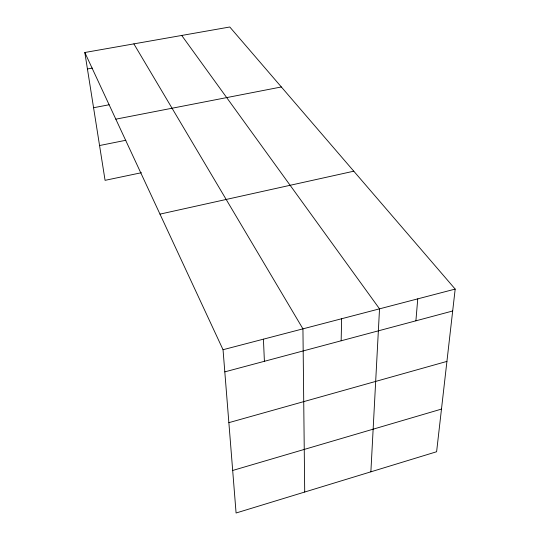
<?xml version="1.0" encoding="UTF-8"?>
<svg xmlns="http://www.w3.org/2000/svg" width="540" height="540" viewBox="0 0 540 540"><rect width="100%" height="100%" fill="white"/><g stroke="black" fill="none" stroke-linecap="round" stroke-linejoin="round"><path stroke-width="0.81" d="M341.152 340.787L341.631 318.742M370.872 471.825L379.526 308.846L181.717 35.458M415.901 320.821L417.751 298.863M455.18 289.089L436.61 451.744L236.081 513L223.04 349.718L84.821 52.502L229.777 27L455.18 289.089L223.04 349.718M232.686 470.462L441.477 409.09M228.866 422.658L446.924 361.402M224.809 371.871L452.675 310.993M159.982 214.124L353.788 171.194M141.433 172.712L105.071 180.34L84.821 52.502M99.556 145.537L125.84 140.272M115.823 119.171L281.353 86.967M93.569 107.73L109.094 104.774M87.433 68.972L92.306 68.094M133.873 43.875L302.94 328.847L304.709 492.035M263.419 339.167L264.404 361.294"/></g></svg>
